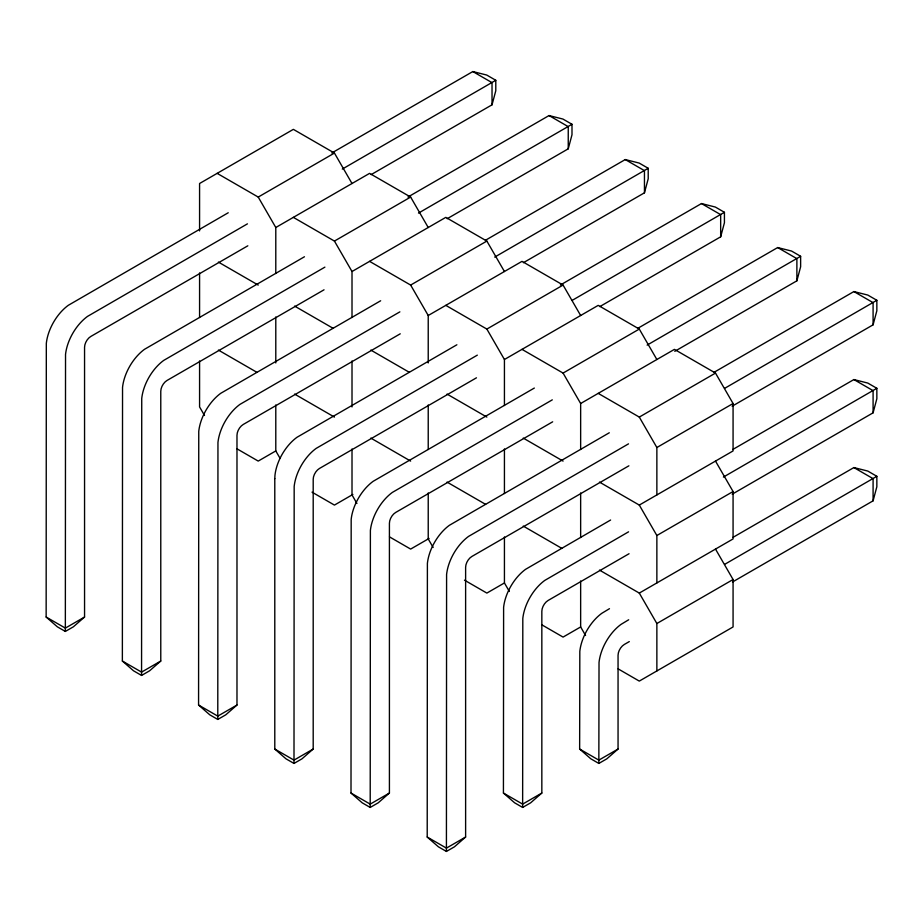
<?xml version="1.0" encoding="UTF-8"?>
<svg xmlns="http://www.w3.org/2000/svg" width="923" height="923" viewBox="0 0 923 923"><rect width="100%" height="100%" fill="white"/><g stroke="black" fill="none" stroke-linecap="round" stroke-linejoin="round"><path stroke-width="1.38" d="M274.789 478.587L274.962 475.368A36.089 20.837 -60 0 1 296.941 437.317L456.873 344.775M371.173 174.597L492.028 104.818L495.789 90.742L495.789 80.289L486.733 75.051L472.83 71.556L331.807 152.964M447.205 218.705L568.245 148.822L571.995 134.746L571.995 124.282L562.938 119.055L549.035 115.56L407.954 197.014M523.41 262.697L644.45 192.815L648.211 178.75L648.211 168.286L639.154 163.059L625.252 159.564L485.417 240.292M599.812 306.598L720.667 236.819L724.428 222.743L724.428 212.29L715.371 207.064L701.468 203.556L560.376 285.011M674.782 351.317L796.884 280.823L800.633 266.747L800.633 256.294L791.576 251.056L777.674 247.56L637.839 328.3M732.135 406.212L873.089 324.827L876.85 310.751L876.85 300.287L867.793 295.06L853.89 291.564L714.056 372.304M732.204 494.174L873.089 412.823L876.85 398.748L876.85 388.295L867.793 383.068L853.89 379.561L732.781 449.489M732.539 581.975L873.089 500.831L876.85 486.756L876.85 476.303L867.793 471.065L853.89 467.569L732.931 537.405M247.826 245.806L90.835 336.445A8.872 5.123 -60 0 0 84.558 347.313L84.558 617.037L73.367 626.809L65.348 631.436L57.33 626.809L46.15 617.037L46.323 343.368A36.089 20.837 -60 0 1 68.29 305.317L228.235 212.763M324.031 289.81L167.04 380.449A8.872 5.123 -60 0 0 160.775 391.317L160.775 661.03L149.584 670.813L141.565 675.44L133.547 670.813L122.367 661.03L122.54 387.36A36.089 20.837 -60 0 1 144.507 349.309L304.452 256.767M400.247 333.814L243.257 424.453A8.872 5.123 -60 0 0 236.98 435.31L236.98 705.034L225.8 714.806L217.782 719.444L209.763 714.806L198.572 705.034L198.757 431.364A36.089 20.837 -60 0 1 220.724 393.313L380.657 300.771M476.464 377.807L319.473 468.457A8.872 5.123 -60 0 0 313.197 479.314L313.197 749.038L302.017 758.81L293.999 763.436L285.968 758.81L274.789 749.038L274.789 478.587M552.669 421.811L395.679 512.45A8.872 5.123 -60 0 0 389.414 523.318L389.414 793.042L378.222 802.814L370.204 807.44L362.185 802.814L351.005 793.042L351.178 519.372A36.089 20.837 -60 0 1 373.146 481.321L534.336 388.052M628.886 465.815L471.895 556.454A8.872 5.123 -60 0 0 465.619 567.322L465.619 837.034L454.439 846.818L446.42 851.444L438.402 846.818L427.211 837.034L427.395 563.365A36.089 20.837 -60 0 1 449.363 525.314L609.295 432.772M629.048 553.731L548.112 600.458A8.872 5.123 -60 0 0 541.836 611.326L541.836 793.042L530.656 802.814L522.637 807.44L514.619 802.814L503.427 793.042L503.612 607.369A36.089 20.837 -60 0 1 525.579 569.318L610.611 520.018M629.301 641.589L624.317 644.462A8.872 5.123 -60 0 0 618.052 655.318L618.052 749.038L606.861 758.81L598.842 763.436L590.824 758.81L579.644 749.038L579.817 651.373A36.089 20.837 -60 0 1 601.784 613.322L609.48 608.684M495.789 80.289L342.283 169.094M571.995 124.282L418.488 213.098M648.211 168.286L494.705 257.102M724.428 212.29L572.168 300.379M800.633 256.294L647.127 345.11M876.85 300.287L724.59 388.387M876.85 388.295L723.39 477.087M876.85 476.303L724.705 564.334M217.159 173.362L258.221 197.072L334.438 153.068L352.009 183.504M247.433 223.851L87.5 316.404A36.089 20.837 -60 0 0 65.533 354.455L65.348 631.436M275.792 273.496L275.792 227.508L369.581 173.362L410.643 197.072L428.226 227.508M293.364 217.367L334.438 241.076L410.643 197.072M324.896 267.139L163.717 360.397A36.089 20.837 -60 0 0 141.738 398.448L141.565 675.44M352.009 317.489L352.009 271.512L445.797 217.367L486.859 241.076L504.431 271.512M369.581 261.359L410.643 285.069L486.859 241.076M399.867 311.859L239.922 404.401A36.089 20.837 -60 0 0 217.955 442.452L217.782 719.444M428.226 362.935L428.226 315.504L522.003 261.359L563.076 285.069L580.648 315.504M275.792 404.955L275.792 450.932L258.221 461.085L237.061 448.866M445.797 305.363L486.859 329.073L563.076 285.069M477.329 355.136L316.139 448.405A36.089 20.837 -60 0 0 294.172 486.456L293.999 763.436M504.431 405.497L504.431 359.509L598.219 305.363L639.293 329.073L656.864 359.509M84.558 617.037L65.348 628.113L46.15 617.037M352.874 494.44L334.438 505.089L312.032 492.155M522.003 349.367L563.076 373.077L639.293 329.073M552.289 399.855L392.356 492.409A36.089 20.837 -60 0 0 370.388 530.46L370.204 807.44M580.648 449.501L580.648 403.513L674.436 349.367L715.498 373.077L733.07 403.513L733.07 450.932L639.293 505.077L599.465 482.094M160.775 661.03L141.565 672.117L122.367 661.03M429.091 538.444L410.643 549.081L389.494 536.874M598.219 393.371L639.293 417.081L715.498 373.077M628.505 443.859L468.561 536.401A36.089 20.837 -60 0 0 446.594 574.452L446.42 851.444M656.864 494.936L656.864 447.517L733.07 403.513M236.98 705.034L217.782 716.121L198.572 705.034M504.431 536.955L504.431 582.944L486.859 593.085L464.465 580.152M628.575 531.821L544.778 580.405A36.089 20.837 -60 0 0 522.81 618.456L522.637 807.44M656.864 582.944L656.864 535.513L733.07 491.521L715.498 461.085M313.197 749.038L293.999 760.125L274.789 749.038M580.648 580.959L580.648 626.948L563.076 637.089L541.916 624.871M599.465 570.091L639.293 593.085L733.07 538.94L733.07 491.521M628.678 619.771L620.994 624.41A36.089 20.837 -60 0 0 599.027 662.46L598.842 763.436M656.864 670.94L656.864 623.521L733.07 579.517L715.498 549.081M389.414 793.042L370.204 804.129L351.005 793.042M465.619 837.034L446.42 848.122L427.211 837.034M541.836 793.042L522.637 804.129L503.427 793.042M618.052 749.038L598.842 760.125L579.644 749.038M472.83 71.556L492.028 82.643L492.028 104.818M549.035 115.56L568.245 126.647L568.245 148.822M625.252 159.564L644.45 170.64L644.45 192.815M701.468 203.556L720.667 214.644L720.667 236.819M777.674 247.56L796.884 258.648L796.884 280.823M853.89 291.564L873.089 302.652L873.089 324.827M853.89 379.561L873.089 390.648L873.089 412.823M334.438 153.068L293.364 129.358L199.576 183.504L199.576 230.923M853.89 467.569L873.089 478.656L873.089 500.831M218.393 262.086L258.221 285.08M294.61 306.09L333.191 328.357M370.827 350.082L409.408 372.361M447.032 394.086L486.859 417.081M523.249 438.09L563.076 461.085M218.393 350.082L256.975 372.361M294.61 394.086L334.438 417.081M370.827 438.09L410.643 461.085M447.032 482.094L485.613 504.362M523.249 526.087L561.83 548.366M618.133 668.875L639.293 681.093L733.07 626.948L733.07 579.517M639.293 417.081L656.864 447.517M563.076 373.077L580.648 403.513M639.293 505.077L656.864 535.513M486.859 329.073L504.431 359.509M639.293 593.085L656.864 623.521M410.643 285.069L428.226 315.504M580.648 626.948L585.563 635.462M334.438 241.076L352.009 271.512M504.431 582.944L509.358 591.458M258.221 197.072L275.792 227.508M433.141 547.466L428.226 538.94L428.226 492.951M356.924 503.462L352.009 494.936L352.009 448.959M275.792 450.932L280.015 458.246M204.502 415.454L199.576 406.939L199.576 360.951M580.648 492.951L580.648 537.498M504.431 448.947L504.431 493.505M428.226 404.955L428.226 449.501M352.009 360.951L352.009 406.939M275.792 316.947L275.792 362.935M199.576 272.943L199.576 317.5"/></g></svg>
